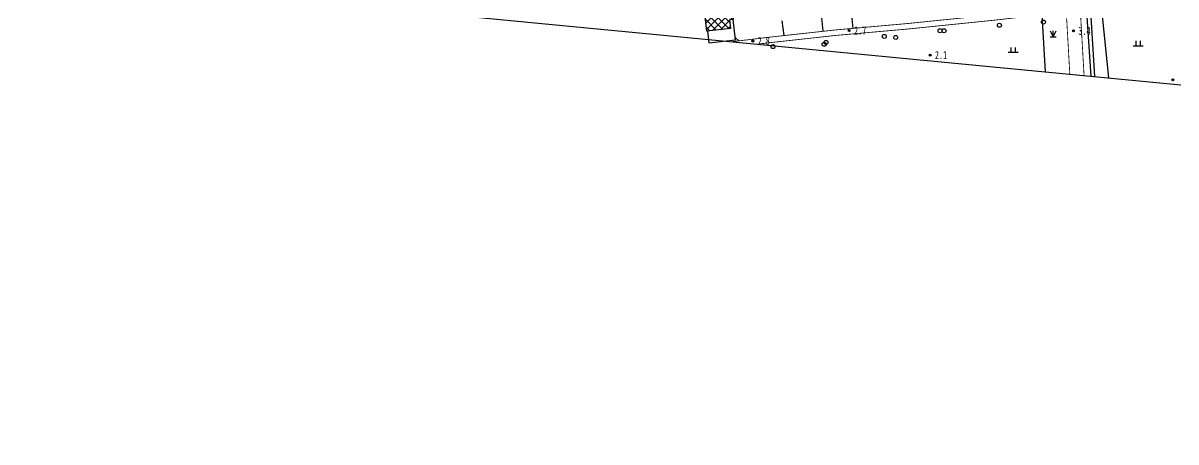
# Model space of a CAD drawing. Header units: metres. Extents: x 494039 to 619385, y 3351420 to 3402703.
# Drawn here: x 591893 to 592470, y 3392016 to 3392225 of the extents above; entities that cross this region are included whole.
import ezdxf
from ezdxf.enums import TextEntityAlignment as Align

# ---------------------------------------------------------------- set-up
doc = ezdxf.new("R2010")
doc.units = ezdxf.units.M
for name, pattern in [('2450', [0]), ('4440', [0]), ('8521', [0]), ('9610', [0])]:
    doc.linetypes.add(name, pattern=pattern)
for name, color, linetype in [('310500', 8, 'Continuous'), ('380202', 8, '2450'), ('420500', 8, 'Continuous'), ('430600', 8, '4440'), ('510301', 8, 'Continuous'), ('720100', 8, 'Continuous'), ('760201', 8, '8521'), ('810100', 8, '9610'), ('810302', 8, 'Continuous'), ('820200', 8, 'Continuous'), ('范围线', 8, 'Continuous')]:
    doc.layers.add(name, color=color, linetype=linetype)

# ---------------------------------------------------------------- blocks, each defined once
blk = doc.blocks.new('gc170')
at = {"linetype": 'Continuous'}
blk.add_circle((0, 0), 0.5, dxfattribs=at)
blk = doc.blocks.new('p_point')
for radius in [0.25, 0.2, 0.15, 0.1, 0.05]:
    blk.add_circle((0, 0), radius)
blk.add_point((0, 0))
blk = doc.blocks.new('vm')
at = {"linetype": 'Continuous'}
for p, q in [((1.25, 0), (-1.25, 0)), ((-0.5, 0), (-0.5, 1.3)), ((0.5, 1.3), (0.5, 0))]:
    blk.add_line(p, q, dxfattribs=at)
blk = doc.blocks.new('gc124')
for p, q in [((-0.75, 1.5), (0, 0)), ((-0.75, 0), (0.75, 0)), ((0, 0), (0, 1.5)), ((0, 0), (0.75, 1.5))]:
    blk.add_line(p, q)
blk = doc.blocks.new('1-3&1-4')
at = {"layer": '310500', "linetype": 'Continuous'}
h = blk.add_hatch(dxfattribs=at)
h.set_pattern_fill('ANSI37', color=8, scale=20, style=0)
h.set_pattern_definition([(45, (0, 0), (-1.767766953, 1.767766953), []), (135, (0, 0), (-1.767766953, -1.767766953), [])])
h.paths.add_polyline_path([(592235.1399, 3392221.4292), (592234.0218, 3392231.4728), (592247.704, 3392232.996), (592248.3333, 3392227.3431), (592246.437, 3392227.132), (592246.9258, 3392222.7412)])
at = {"layer": '310500', "color": 8, "linetype": 'Continuous', "flags": 128}
blk.add_lwpolyline([(592235.1399, 3392221.4292), (592234.0218, 3392231.4728), (592247.704, 3392232.996), (592248.3333, 3392227.3431), (592246.437, 3392227.132), (592246.9258, 3392222.7412)], close=True, dxfattribs=at)
at = {"layer": '380202', "color": 8, "linetype": '2450', "flags": 128}
blk.add_lwpolyline([(592235.5359, 3392221.4732), (592236.1906, 3392215.5927), (592249.4768, 3392217.0717), (592248.3333, 3392227.3431)], dxfattribs=at)
at = {"layer": '420500', "color": 8, "linetype": 'Continuous', "const_width": 0.4, "flags": 128}
for points in [[(592423.6816, 3392199.2951), (592421.407, 3392238.9313)], [(592408.7914, 3392233.095), (592378.6772, 3392229.664), (592335.5318, 3392225.2567), (592299.3137, 3392222.0413), (592264.9205, 3392218.2586), (592248.1584, 3392216.233)], [(592409.1015, 3392230.3733), (592378.9714, 3392226.9405), (592335.7921, 3392222.5298), (592299.5846, 3392219.3152), (592265.2346, 3392215.5373), (592260.8536, 3392215.0079)], [(592416.5612, 3392199.9822), (592414.8703, 3392229.7303)]]:
    blk.add_lwpolyline(points, dxfattribs=at)
at = {"layer": '430600', "color": 8, "linetype": '4440', "flags": 128}
for points in [[(592459.1145, 3392436.3497), (592457.7026, 3392432.5272), (592456.1236, 3392428.485), (592454.8394, 3392425.5015), (592453.8787, 3392423.4666), (592452.5926, 3392420.9142), (592451.7441, 3392419.3403), (592447.1038, 3392411.2625), (592445.212, 3392407.8596), (592443.5083, 3392404.5438), (592441.6351, 3392400.6185), (592439.4834, 3392395.7934), (592437.4054, 3392390.8556), (592435.1435, 3392385.1789), (592433.1525, 3392379.8672), (592431.0237, 3392373.68), (592429.4725, 3392368.6203), (592428.0575, 3392363.5188), (592426.6715, 3392357.988), (592425.7149, 3392353.7354), (592424.7086, 3392348.6703), (592423.7329, 3392343.0162), (592422.8017, 3392336.5937), (592422.3896, 3392333.2849), (592421.6775, 3392326.654), (592421.1115, 3392320.0092), (592420.8365, 3392315.6995), (592420.5858, 3392309.6075), (592420.4556, 3392302.4943), (592420.4802, 3392295.3808), (592420.5882, 3392290.8107), (592420.9903, 3392282.4447), (592421.6342, 3392273.0422), (592423.9894, 3392243.8066), (592424.9226, 3392231.0677), (592426.9792, 3392198.9769)], [(592461.1989, 3392435.6593), (592459.5636, 3392431.5385), (592457.8595, 3392427.4517), (592457.0731, 3392425.6839), (592455.606, 3392422.6207), (592454.1272, 3392419.7563), (592453.0921, 3392417.8709), (592448.8097, 3392410.3967), (592447.0738, 3392407.2564), (592445.1097, 3392403.4201), (592443.1316, 3392399.2465), (592441.0077, 3392394.4602), (592439.1877, 3392390.1302), (592436.943, 3392384.4987), (592434.9688, 3392379.2285), (592432.9921, 3392373.501), (592431.3212, 3392368.0739), (592429.9184, 3392363.0173), (592428.5444, 3392357.5352), (592427.5963, 3392353.3205), (592426.6009, 3392348.3099), (592425.6357, 3392342.7166), (592424.7124, 3392336.3498), (592424.303, 3392333.0632), (592423.5956, 3392326.4767), (592423.0337, 3392319.8764), (592422.7606, 3392315.5954), (592422.5115, 3392309.5435), (592422.3822, 3392302.477), (592422.4067, 3392295.4103), (592422.5139, 3392290.8702), (592422.9153, 3392282.5159), (592423.5583, 3392273.1265), (592425.9103, 3392243.9318), (592426.8431, 3392231.199), (592428.92, 3392198.7896)]]:
    blk.add_lwpolyline(points, dxfattribs=at)
at = {"layer": '760201', "color": 8, "linetype": '8521', "flags": 128}
blk.add_lwpolyline([(592424.4723, 3392261.9537), (592428.5696, 3392260.5761), (592429.5105, 3392258.7048), (592431.2975, 3392243.9088), (592435.8658, 3392198.1194)], dxfattribs=at)
at = {"layer": '810100', "color": 8, "linetype": '9610', "elevation": 3.0457, "flags": 128}
for points in [[(592272.6918, 3392226.65), (592273.5995, 3392219.2131)], [(592292.4684, 3392228.0888), (592293.2108, 3392221.37)], [(592249.3411, 3392218.2904), (592251.2194, 3392216.6028)]]:
    blk.add_lwpolyline(points, dxfattribs=at)
at = {"layer": '810100', "color": 8, "linetype": '9610', "flags": 128}
for points in [[(592307.25, 3392231.0605), (592308.1956, 3392222.8298)], [(592402.5054, 3392229.6218), (592404.2873, 3392201.1667)]]:
    blk.add_lwpolyline(points, dxfattribs=at)
at = {"layer": '范围线', "color": 8, "flags": 128}
blk.add_lwpolyline([(580974.9971, 3398172.2884), (580158.1729, 3397748.7629), (583102.2681, 3395406.1495), (589376.9328, 3392493.3034), (594318.9563, 3392016.403), (594002.9657, 3392059.9931), (593709.5027, 3392110.274), (593489.39, 3392154.2585), (593446.55, 3392164.1073), (593184.0367, 3392224.4585), (592856.0894, 3392311.9807), (592630.9821, 3392379.424), (592345.2786, 3392474.0542), (592112.8421, 3392558.6278), (591835.9381, 3392668.5492), (591571.4074, 3392783.2499), (591303.4331, 3392909.9936), (591275.2655, 3392923.316), (591065.2798, 3393031.2284), (591019.813, 3393054.5939), (590886.2864, 3393127.1825), (590776.1303, 3393189.2284), (589711.9005, 3393302.4152), (583546.9224, 3396125.8295)], close=True, dxfattribs=at)
at = {"layer": '510301', "color": 8, "linetype": 'Continuous', "xscale": 2, "yscale": 2}
for p in [(592403.3978, 3392226.0112, 3.2283), (592351.7226, 3392221.6589, 3.0348), (592353.7199, 3392221.6483, 3.0348), (592381.3533, 3392224.3873, 3.2283), (592293.8054, 3392214.8896, 3.139), (592294.7111, 3392215.8189, 3.139), (592323.8517, 3392218.8386, 3.0348), (592329.5368, 3392218.292, 3.3176), (592268.2278, 3392213.7092, 3.139)]:
    blk.add_blockref('gc170', p, dxfattribs=at)
at = {"layer": '720100', "color": 8, "linetype": 'Continuous', "xscale": 2, "yscale": 2, "zscale": 2}
for p in [(592306.3306, 3392221.7505, 2.705), (592418.4006, 3392221.6154, 3.4474), (592258.1182, 3392216.5211, 2.7834), (592346.7267, 3392209.4972, 2.1281), (592468.0579, 3392197.1898, 2.6828)]:
    blk.add_blockref('p_point', p, dxfattribs=at)
at = {"layer": '810302', "color": 8, "linetype": 'Continuous', "xscale": 2, "yscale": 2}
for p in [(592450.7616, 3392214.0234), (592388.2505, 3392210.7605, 3.9446)]:
    blk.add_blockref('vm', p, dxfattribs=at)
at = {"layer": '820200', "color": 8, "linetype": 'Continuous', "xscale": 2, "yscale": 2}
blk.add_blockref('gc124', (592408.1865, 3392218.6846, 3.4982), dxfattribs=at)
at = {"layer": '720100', "color": 8, "width": 0.75}
for s, p in [('2.7', (592308.7306, 3392221.7505, 2.705)), ('3.4', (592420.8006, 3392221.6154, 3.4474)), ('2.8', (592260.5182, 3392216.5211, 2.7834)), ('2.1', (592349.1267, 3392209.4972, 2.1281))]:
    blk.add_text(s, height=4, dxfattribs=at).set_placement(p, align=Align.MIDDLE_LEFT)

msp = doc.modelspace()

# ---------------------------------------------------------------- block references
msp.add_blockref('1-3&1-4', (0, 0))

doc.saveas('drawing.dxf')
